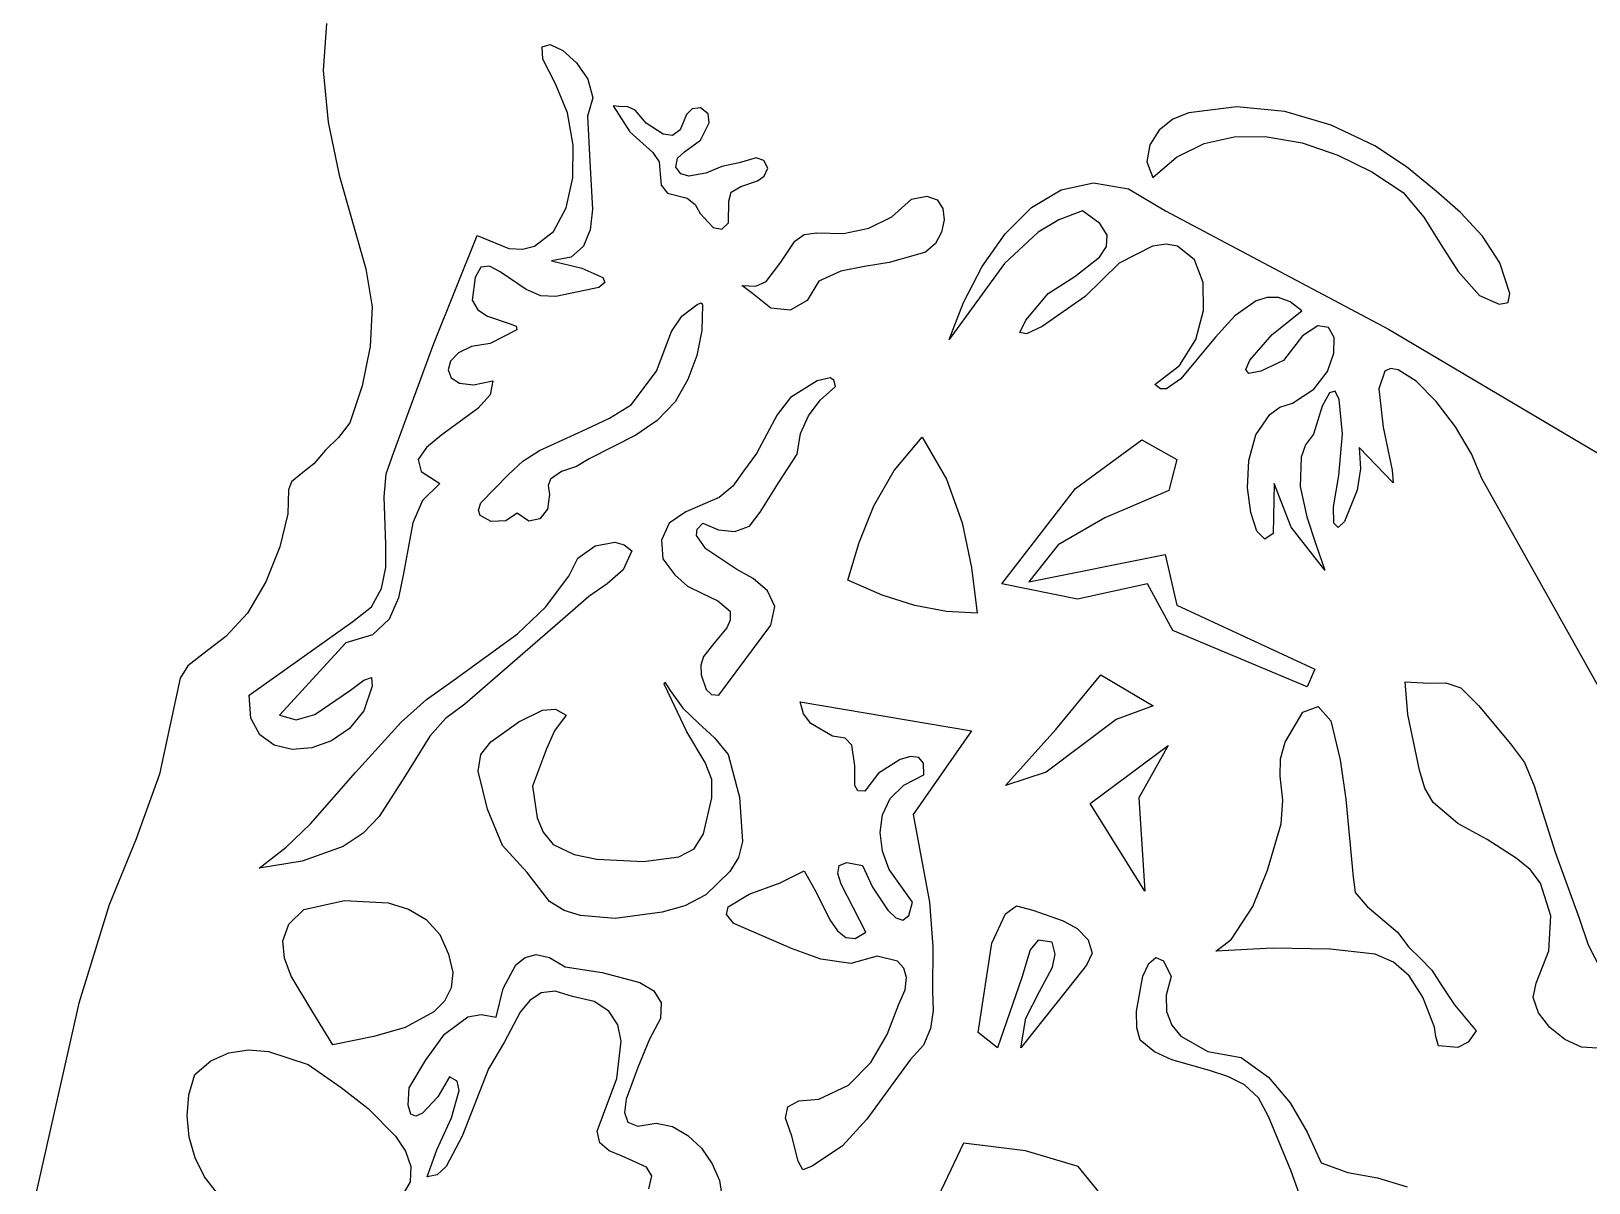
# Model space of a CAD drawing. Extents: x 28 to 219, y 0 to 246.
# Drawn here: x 50.6 to 114.2, y 78.7 to 125.8 of the extents above; entities that cross this region are included whole.
import ezdxf

# ---------------------------------------------------------------- set-up
doc = ezdxf.new("R2010")
doc.units = 0

msp = doc.modelspace()

# ---------------------------------------------------------------- linework, layer by layer
at = {"layer": 'Corps_Bas'}
for p, q in [((62.699289, 126.073514), (62.553491, 124.155803)), ((71.495701, 125.119895), (71.817291, 125.208239)), ((71.521332, 124.614583), (71.495701, 125.119895)), ((72.04511, 123.60983), (71.521332, 124.614583)), ((71.817291, 125.208239), (72.335179, 124.962087)), ((72.335179, 124.962087), (72.898439, 124.463912)), ((62.553491, 124.155803), (62.763674, 122.039315)), ((72.898439, 124.463912), (73.356147, 123.796186)), ((72.527336, 122.422356), (72.04511, 123.60983)), ((73.356147, 123.796186), (73.557379, 123.041381)), ((73.557379, 123.041381), (73.35121, 122.28197)), ((74.400237, 122.70306), (74.4002, 122.703)), ((74.4002, 122.703), (75.068373, 121.641216)), ((74.629889, 122.68706), (74.400237, 122.70306)), ((72.761367, 121.097708), (72.527336, 122.422356)), ((73.3512, 122.282), (73.436018, 120.431074)), ((73.35121, 122.28197), (73.3512, 122.282)), ((74.990321, 122.672897), (74.629889, 122.68706)), ((75.290587, 122.527669), (74.990321, 122.672897)), ((75.736989, 121.9987), (75.290587, 122.527669)), ((77.388778, 122.359515), (77.134079, 121.72531)), ((77.61572, 122.580392), (77.388778, 122.359515)), ((77.960314, 122.62586), (77.61572, 122.580392)), ((78.26665, 122.383998), (77.960314, 122.62586)), ((78.312387, 122.016595), (78.26665, 122.383998)), ((97.231716, 122.168717), (96.672544, 121.719317)), ((97.89142, 122.42077), (97.231716, 122.168717)), ((99.845732, 122.671629), (97.89142, 122.42077)), ((101.80006, 122.475554), (99.845732, 122.671629)), ((103.696307, 121.914775), (101.80006, 122.475554)), ((62.763674, 122.039315), (63.206414, 119.880053)), ((75.068373, 121.641216), (76.00657, 120.80798)), ((76.436816, 121.552986), (75.736989, 121.9987)), ((76.812865, 121.50031), (76.436816, 121.552986)), ((77.134079, 121.72531), (76.812865, 121.50031)), ((77.955414, 121.30215), (78.312387, 122.016595)), ((96.672544, 121.719317), (96.292687, 121.122517)), ((98.50894, 121.165923), (99.738996, 121.446217)), ((99.738996, 121.446217), (101.00028, 121.45679)), ((101.00028, 121.45679), (102.516552, 121.192123)), ((105.47638, 121.07152), (103.696307, 121.914775)), ((72.745276, 119.763604), (72.761367, 121.097708)), ((76.00657, 120.80798), (76.269563, 120.417554)), ((77.022532, 120.57899), (77.310403, 120.825261)), ((77.310403, 120.825261), (77.955414, 121.30215)), ((96.292687, 121.122517), (96.17093, 120.42826)), ((97.380809, 120.614365), (98.50894, 121.165923)), ((102.516552, 121.192123), (103.975912, 120.701068)), ((106.777474, 120.215106), (105.47638, 121.07152)), ((73.436018, 120.431074), (73.544628, 118.493233)), ((76.269563, 120.417554), (76.308903, 119.936043)), ((76.954104, 120.20057), (77.022532, 120.57899)), ((77.155878, 119.928869), (76.954104, 120.20057)), ((78.833619, 120.230103), (78.177704, 119.96248)), ((79.529794, 120.37996), (78.833619, 120.230103)), ((80.226545, 120.586583), (79.529794, 120.37996)), ((80.5455, 120.477481), (80.226545, 120.586583)), ((80.700744, 120.15785), (80.5455, 120.477481)), ((80.561105, 119.838027), (80.700744, 120.15785)), ((96.17093, 120.42826), (96.4253, 119.78994)), ((96.4253, 119.79), (97.380809, 120.614365)), ((103.975912, 120.701068), (105.357487, 120.015015)), ((107.9849, 119.22586), (106.777474, 120.215106)), ((63.206414, 119.880053), (64.29587, 116.0572)), ((72.477135, 118.547764), (72.745276, 119.763604)), ((76.308903, 119.936043), (76.348976, 119.47285)), ((77.479011, 119.843471), (77.155878, 119.928869)), ((78.177704, 119.96248), (77.479011, 119.843471)), ((79.604924, 119.40964), (80.281449, 119.642126)), ((80.281449, 119.642126), (80.561105, 119.838027)), ((92.671644, 119.283461), (93.997278, 119.570401)), ((93.997278, 119.570401), (95.423655, 119.314728)), ((96.4253, 119.78994), (96.4253, 119.79)), ((105.357487, 120.015015), (106.6404, 119.16536)), ((76.348976, 119.47285), (76.61417, 119.13738)), ((76.61417, 119.13738), (77.42004, 118.936269)), ((77.42004, 118.936269), (77.73498, 118.6851)), ((79.11706, 118.811352), (79.214248, 119.189641)), ((79.214248, 119.189641), (79.604924, 119.40964)), ((85.765107, 118.177166), (86.57342, 118.89197)), ((86.57342, 118.89197), (87.192379, 119.01525)), ((87.192379, 119.01525), (87.612897, 118.866141)), ((91.462686, 118.552697), (92.671644, 119.283461)), ((95.423655, 119.314728), (96.93484, 118.41765)), ((106.6404, 119.16536), (107.478662, 118.163182)), ((108.971956, 118.360918), (107.9849, 119.22586)), ((71.955018, 117.577906), (72.477135, 118.547764)), ((73.544628, 118.493233), (73.454799, 117.65018)), ((77.73498, 118.6851), (77.94377, 118.30732)), ((77.94377, 118.30732), (78.481148, 117.737521)), ((79.09842, 117.93717), (79.11706, 118.811352)), ((87.612897, 118.866141), (87.846587, 118.521933)), ((87.846587, 118.521933), (87.905062, 118.059914)), ((90.386341, 117.476904), (91.462686, 118.552697)), ((93.5465, 118.424), (92.578858, 118.051765)), ((93.5465, 118.42395), (93.5465, 118.424)), ((94.255852, 117.90844), (93.5465, 118.42395)), ((96.93484, 118.41765), (106.040975, 113.596601)), ((109.876021, 117.393714), (108.971956, 118.360918)), ((73.454799, 117.65018), (73.187251, 116.975552)), ((78.481148, 117.737521), (78.829621, 117.678753)), ((78.829621, 117.678753), (79.09842, 117.93717)), ((83.799839, 117.48993), (84.832763, 117.708367)), ((84.832763, 117.708367), (85.765107, 118.177166)), ((87.905062, 118.059914), (87.799938, 117.557371)), ((92.578858, 118.051765), (91.743511, 117.553046)), ((94.557155, 117.422891), (94.255852, 117.90844)), ((107.478662, 118.163182), (108.175411, 117.050325)), ((67.078275, 113.01122), (68.84554, 117.42142)), ((68.84554, 117.42142), (70.141148, 116.887015)), ((70.691422, 116.863723), (71.176998, 116.98175)), ((71.176998, 116.98175), (71.955018, 117.577906)), ((73.187251, 116.975552), (72.680762, 116.532734)), ((81.243435, 116.332977), (81.813892, 117.189872)), ((81.813892, 117.189872), (82.192252, 117.459399)), ((82.192252, 117.459399), (82.68979, 117.52621)), ((82.68979, 117.52621), (83.799839, 117.48993)), ((87.542827, 117.091595), (87.145343, 116.739871)), ((87.799938, 117.557371), (87.542827, 117.091595)), ((89.458541, 116.15487), (90.386341, 117.476904)), ((91.743511, 117.553046), (90.369892, 116.266348)), ((94.528164, 116.965605), (94.557155, 117.422891)), ((96.406046, 116.984792), (95.04833, 116.29113)), ((96.960071, 117.056912), (96.406046, 116.984792)), ((97.430623, 116.973373), (96.960071, 117.056912)), ((108.175411, 117.050325), (108.8815, 115.94586)), ((110.584594, 116.297883), (109.876021, 117.393714)), ((70.141148, 116.887015), (70.691422, 116.863723)), ((72.680762, 116.532734), (71.87411, 116.38511)), ((71.87411, 116.38511), (73.121572, 116.085342)), ((86.6191, 116.57949), (85.652933, 116.30586)), ((87.145343, 116.739871), (86.6191, 116.57949)), ((93.237, 115.746347), (94.246636, 116.534884)), ((94.246636, 116.534884), (94.528164, 116.965605)), ((98.120565, 116.421771), (97.430623, 116.973373)), ((98.474374, 115.494884), (98.120565, 116.421771)), ((64.29587, 116.0572), (64.559352, 114.49871)), ((68.998858, 116.11743), (68.760207, 115.696494)), ((69.343892, 116.156217), (68.998858, 116.11743)), ((69.77784, 115.935856), (69.343892, 116.156217)), ((70.842602, 115.209687), (69.77784, 115.935856)), ((73.121572, 116.085342), (73.967495, 115.699949)), ((80.635883, 115.536147), (81.243435, 116.332977)), ((83.680142, 115.960561), (82.78611, 115.55385)), ((84.654515, 116.155391), (83.680142, 115.960561)), ((85.652933, 116.30586), (84.654515, 116.155391)), ((90.369892, 116.266348), (88.11232, 113.16725)), ((88.695223, 114.685388), (89.458541, 116.15487)), ((92.1503, 115.0437), (93.237, 115.746347)), ((95.04833, 116.29113), (93.656181, 114.924948)), ((108.8815, 115.94586), (109.74778, 114.96886)), ((110.98517, 115.04706), (110.584594, 116.297883)), ((68.760207, 115.696494), (68.64541, 114.77041)), ((71.438478, 114.949879), (70.842602, 115.209687)), ((73.811546, 115.291589), (72.05339, 114.92292)), ((74.052275, 115.494724), (73.811546, 115.291589)), ((73.967495, 115.699949), (74.052275, 115.494724)), ((79.6487, 115.38), (80.211154, 115.341699)), ((80.08405, 115.04468), (79.6487, 115.38)), ((79.6487, 115.38), (79.6487, 115.38)), ((80.211154, 115.341699), (80.635883, 115.536147)), ((82.78611, 115.55385), (82.318338, 114.756676)), ((98.490553, 114.35761), (98.474374, 115.494884)), ((64.559352, 114.49871), (64.481133, 112.88285)), ((68.64541, 114.77041), (68.869462, 114.376242)), ((72.05339, 114.92292), (71.438478, 114.949879)), ((77.202021, 114.12426), (77.81809, 114.59276)), ((77.81809, 114.59276), (77.981713, 114.669545)), ((77.981713, 114.669545), (78.039709, 114.58376)), ((78.0397, 114.584), (78.016813, 113.538071)), ((78.039709, 114.58376), (78.0397, 114.584)), ((80.825094, 114.446792), (80.08405, 115.04468)), ((81.617261, 114.369224), (80.825094, 114.446792)), ((82.318338, 114.756676), (81.617261, 114.369224)), ((88.11232, 113.16725), (88.695223, 114.685388)), ((91.240885, 113.963953), (92.1503, 115.0437)), ((93.656181, 114.924948), (91.902534, 113.694195)), ((100.636167, 114.746345), (99.771429, 114.13286)), ((101.087331, 114.888483), (100.636167, 114.746345)), ((101.549493, 114.885751), (101.087331, 114.888483)), ((102.021502, 114.711797), (101.549493, 114.885751)), ((102.50221, 114.34027), (102.021502, 114.711797)), ((109.74778, 114.96886), (110.554466, 114.617878)), ((110.554466, 114.617878), (110.918563, 114.685768)), ((110.918563, 114.685768), (110.98517, 115.04706)), ((68.869462, 114.376242), (69.265108, 114.114635)), ((69.265108, 114.114635), (70.15187, 113.823287)), ((70.15187, 113.823287), (70.43333, 113.710638)), ((76.77263, 113.49643), (77.202021, 114.12426)), ((90.997277, 113.450052), (91.240885, 113.963953)), ((98.167605, 113.174848), (98.490553, 114.35761)), ((99.771429, 114.13286), (98.964471, 113.256101)), ((101.290951, 113.366758), (102.50221, 114.34027)), ((70.467072, 113.564733), (69.37209, 113.00734)), ((70.43333, 113.710638), (70.467072, 113.564733)), ((76.165583, 111.876861), (76.77263, 113.49643)), ((78.016813, 113.538071), (77.808899, 112.512031)), ((91.268238, 113.395599), (90.997277, 113.450052)), ((91.902534, 113.694195), (91.268238, 113.395599)), ((97.504033, 112.111495), (98.167605, 113.174848)), ((98.964471, 113.256101), (97.560677, 111.555986)), ((100.375456, 112.320595), (101.290951, 113.366758)), ((102.528553, 113.321), (101.74968, 112.31299)), ((103.150173, 113.730193), (102.528553, 113.321)), ((103.588397, 113.664884), (103.150173, 113.730193)), ((103.817084, 113.249388), (103.588397, 113.664884)), ((103.810092, 112.608018), (103.817084, 113.249388)), ((106.040975, 113.596601), (114.90264, 108.33735)), ((64.481133, 112.88285), (64.14818, 111.281668)), ((65.4407, 108.56379), (67.078275, 113.01122)), ((68.076949, 112.625458), (67.758308, 112.284864)), ((68.615146, 112.886262), (68.076949, 112.625458)), ((69.37209, 113.00734), (68.615146, 112.886262)), ((103.54128, 111.865091), (103.810092, 112.608018)), ((67.758308, 112.284864), (67.660035, 111.924415)), ((67.660035, 111.924415), (67.782938, 111.604046)), ((77.808899, 112.512031), (77.439241, 111.530408)), ((96.49834, 111.33245), (97.504033, 112.111495)), ((100.209708, 111.950166), (100.375456, 112.320595)), ((100.335205, 111.77745), (100.209708, 111.950166)), ((101.74968, 112.31299), (100.824385, 111.874405)), ((106.125049, 111.979964), (105.885567, 111.878256)), ((106.426621, 111.932549), (106.125049, 111.979964)), ((107.161187, 111.467453), (106.426621, 111.932549)), ((64.14818, 111.281668), (63.647459, 109.76721)), ((67.782938, 111.604046), (68.127829, 111.383692)), ((68.127829, 111.383692), (68.695516, 111.323288)), ((68.695516, 111.323288), (69.48681, 111.48277)), ((69.48681, 111.48277), (69.369766, 110.905587)), ((75.12846, 110.49661), (76.165583, 111.876861)), ((77.439241, 111.530408), (76.93112, 110.61773)), ((82.719426, 111.484922), (81.6328, 110.80423)), ((83.244161, 111.609654), (82.719426, 111.484922)), ((83.405343, 111.504158), (83.244161, 111.609654)), ((83.46229, 111.24334), (83.405343, 111.504158)), ((96.72789, 111.157677), (96.49834, 111.33245)), ((97.560677, 111.555986), (96.982229, 111.154243)), ((100.824385, 111.874405), (100.335205, 111.77745)), ((102.984507, 111.14492), (103.54128, 111.865091)), ((105.885567, 111.878256), (105.647717, 111.150366)), ((107.979577, 110.637177), (107.161187, 111.467453)), ((69.369766, 110.905587), (68.870669, 110.346852)), ((81.6328, 110.80423), (81.084563, 110.098797)), ((82.364736, 110.05438), (82.84413, 110.690804)), ((82.84413, 110.690804), (83.46229, 111.24334)), ((96.982229, 111.154243), (96.72789, 111.157677)), ((102.11363, 110.57182), (102.984507, 111.14492)), ((103.627588, 110.99592), (103.334339, 110.446162)), ((103.859281, 111.052772), (103.627588, 110.99592)), ((104.027069, 110.721546), (103.859281, 111.052772)), ((104.161542, 109.31418), (104.027069, 110.721546)), ((105.647717, 111.150366), (105.82276, 109.59467)), ((108.772099, 109.59593), (107.979577, 110.637177)), ((68.870669, 110.346852), (67.40247, 109.278224)), ((74.238042, 109.951477), (75.12846, 110.49661)), ((76.93112, 110.61773), (76.185134, 109.862853)), ((81.084563, 110.098797), (80.662579, 109.306816)), ((82.044574, 109.323831), (82.364736, 110.05438)), ((100.621459, 109.276595), (101.195869, 110.112377)), ((101.195869, 110.112377), (101.608424, 110.399065)), ((101.608424, 110.399065), (102.11363, 110.57182)), ((103.334339, 110.446162), (102.98188, 109.29867)), ((63.647459, 109.76721), (63.188005, 109.170575)), ((71.38869, 108.63539), (73.289205, 109.511753)), ((73.289205, 109.511753), (74.238042, 109.951477)), ((76.185134, 109.862853), (75.315475, 109.256811)), ((105.82276, 109.59467), (106.181151, 107.833669)), ((109.429064, 108.497921), (108.772099, 109.59593)), ((63.188005, 109.170575), (62.656693, 108.64789)), ((66.771443, 108.765076), (66.434513, 108.263871)), ((67.40247, 109.278224), (66.771443, 108.765076)), ((75.315475, 109.256811), (73.41576, 108.29445)), ((80.662579, 109.306816), (80.247107, 108.509265)), ((81.90411, 108.48892), (82.044574, 109.323831)), ((85.867008, 107.81662), (87.00323, 109.17717)), ((87.00323, 109.17717), (87.993822, 107.463679)), ((93.26865, 107.08437), (95.9674, 109.06875)), ((95.9674, 109.06875), (97.39614, 108.275)), ((100.335889, 108.223261), (100.621459, 109.276595)), ((102.654491, 108.871011), (102.469588, 108.357531)), ((102.98188, 109.29867), (102.654491, 108.871011)), ((104.01223, 107.61245), (104.161542, 109.31418)), ((106.230799, 107.319339), (104.84492, 108.76274)), ((104.84492, 108.76274), (104.89227, 107.885338)), ((62.176006, 108.094657), (61.664238, 107.68728)), ((62.656693, 108.64789), (62.176006, 108.094657)), ((65.136016, 107.689601), (65.4407, 108.56379)), ((66.434513, 108.263871), (66.56072, 107.772981)), ((70.121312, 107.655515), (70.709729, 108.199574)), ((70.709729, 108.199574), (71.38869, 108.63539)), ((73.41576, 108.29445), (72.901305, 107.985368)), ((80.247107, 108.509265), (79.71841, 107.78712)), ((81.146287, 107.313519), (81.90411, 108.48892)), ((97.39614, 108.275), (97.07864, 107.00499)), ((100.284645, 107.111164), (100.335889, 108.223261)), ((102.469588, 108.357531), (102.435991, 107.168438)), ((109.84078, 107.49736), (109.429064, 108.497921)), ((61.664238, 107.68728), (61.271328, 107.355316)), ((65.04241, 106.746774), (65.136016, 107.689601)), ((66.56072, 107.772981), (67.3191, 107.29078)), ((68.99375, 106.5056), (70.121312, 107.655515)), ((71.832602, 107.467612), (71.743736, 107.203998)), ((72.288283, 107.780655), (71.832602, 107.467612)), ((72.901305, 107.985368), (72.288283, 107.780655)), ((79.71841, 107.78712), (79.283201, 107.179808)), ((85.037017, 106.376185), (85.867008, 107.81662)), ((87.993822, 107.463679), (88.634816, 105.68296)), ((103.798596, 106.340131), (104.01223, 107.61245)), ((104.89227, 107.885338), (104.762308, 107.022544)), ((106.181151, 107.833669), (106.230799, 107.319339)), ((115.433156, 97.516105), (109.84078, 107.49736)), ((61.147213, 107.02832), (61.110627, 106.044815)), ((61.271328, 107.355316), (61.147213, 107.02832)), ((67.3191, 107.29078), (66.615049, 106.589855)), ((71.79017, 106.83354), (71.709589, 106.239171)), ((71.743736, 107.203998), (71.79017, 106.83354)), ((79.283201, 107.179808), (78.713951, 106.72035)), ((80.39491, 106.12059), (81.146287, 107.313519)), ((90.2524, 103.195), (93.26865, 107.08437)), ((97.07864, 107.00499), (94.45927, 105.89374)), ((100.413216, 106.099092), (100.284645, 107.111164)), ((101.376347, 107.284245), (101.33269, 105.25091)), ((102.06724, 105.5032), (101.376347, 107.284245)), ((102.435991, 107.168438), (102.698593, 105.922039)), ((104.762308, 107.022544), (104.238536, 105.730771)), ((65.121313, 104.798081), (65.04241, 106.746774)), ((66.615049, 106.589855), (66.213861, 105.68708)), ((68.900173, 106.206688), (68.99375, 106.5056)), ((68.96425, 105.978833), (68.900173, 106.206688)), ((71.709589, 106.239171), (71.399657, 105.844996)), ((78.713951, 106.72035), (77.3599, 106.12599)), ((84.432424, 104.87695), (85.037017, 106.376185)), ((103.809784, 105.667411), (103.798596, 106.340131)), ((61.110627, 106.044815), (60.785399, 104.705661)), ((66.213861, 105.68708), (65.843131, 103.614909)), ((69.409541, 105.73458), (68.96425, 105.978833)), ((70.017982, 105.769417), (69.409541, 105.73458)), ((70.47793, 106.07992), (70.017982, 105.769417)), ((70.956921, 105.756689), (70.47793, 106.07992)), ((71.399657, 105.844996), (70.956921, 105.756689)), ((76.684126, 105.672807), (76.362051, 104.975401)), ((77.3599, 106.12599), (76.684126, 105.672807)), ((77.818742, 105.428627), (78.0596, 105.66943)), ((78.0596, 105.66943), (78.690768, 105.394481)), ((79.359499, 105.33158), (79.962109, 105.550394)), ((79.962109, 105.550394), (80.39491, 106.12059)), ((88.634816, 105.68296), (89.021285, 103.853296)), ((94.45927, 105.89374), (92.55427, 104.7825)), ((100.667088, 105.345834), (100.413216, 106.099092)), ((102.698593, 105.922039), (103.074899, 104.808984)), ((103.978771, 105.49679), (103.809784, 105.667411)), ((104.238536, 105.730771), (103.978771, 105.49679)), ((76.362051, 104.975401), (76.4261, 104.21163)), ((77.789066, 105.16725), (77.818742, 105.428627)), ((78.177353, 104.626454), (77.789066, 105.16725)), ((78.690768, 105.394481), (79.359499, 105.33158)), ((100.99175, 105.010177), (100.667088, 105.345834)), ((101.33269, 105.25091), (100.99175, 105.010177)), ((103.438637, 103.745505), (102.06724, 105.5032)), ((60.785399, 104.705661), (60.222171, 103.269092)), ((65.110262, 103.863656), (65.121313, 104.798081)), ((72.948848, 104.233375), (73.653832, 104.74073)), ((73.653832, 104.74073), (74.466482, 104.889383)), ((74.466482, 104.889383), (74.839973, 104.784792)), ((75.15253, 104.53724), (74.802382, 103.770107)), ((74.839973, 104.784792), (75.15253, 104.53724)), ((79.44309, 103.77847), (78.177353, 104.626454)), ((83.9724, 103.34), (84.432424, 104.87695)), ((92.55427, 104.7825), (91.36365, 103.27438)), ((91.36365, 103.27438), (96.91989, 104.38562)), ((96.91989, 104.38562), (97.39614, 102.32188)), ((103.074899, 104.808984), (103.438637, 103.745505)), ((64.943172, 103.00347), (65.110262, 103.863656)), ((72.5858, 103.50941), (72.948848, 104.233375)), ((74.802382, 103.770107), (74.153049, 103.187376)), ((76.4261, 104.21163), (76.908697, 103.55935)), ((80.113207, 103.410875), (79.44309, 103.77847)), ((89.021285, 103.853296), (89.2483, 101.99297)), ((60.222171, 103.269092), (59.471583, 101.99334)), ((64.528261, 102.253245), (64.943172, 103.00347)), ((65.843131, 103.614909), (65.635122, 102.614978)), ((71.637992, 102.233762), (72.5858, 103.50941)), ((74.153049, 103.187376), (73.400701, 102.670107)), ((76.908697, 103.55935), (77.424297, 103.091798)), ((77.424297, 103.091798), (78.042163, 102.792386)), ((80.688583, 102.903946), (80.113207, 103.410875)), ((83.97241, 103.34), (83.9724, 103.34)), ((85.36684, 102.731579), (83.97241, 103.34)), ((93.34802, 102.56), (90.2524, 103.195)), ((96.20552, 103.195), (93.34802, 102.56)), ((97.23739, 101.29), (96.20552, 103.195)), ((65.635122, 102.614978), (65.253036, 101.752128)), ((73.400701, 102.670107), (72.74151, 102.09936)), ((78.042163, 102.792386), (78.659049, 102.504031)), ((78.659049, 102.504031), (79.171707, 102.06965)), ((80.987477, 102.265732), (80.688583, 102.903946)), ((86.709554, 102.309354), (85.36684, 102.731579)), ((59.471583, 101.99334), (58.579193, 101.040243)), ((63.77375, 101.6487), (64.528261, 102.253245)), ((65.253036, 101.752128), (64.57764, 101.111091)), ((72.74151, 102.09936), (68.33627, 98.27333)), ((70.48629, 101.146064), (71.637992, 102.233762)), ((79.171707, 102.06965), (79.171732, 101.708794)), ((80.82815, 101.50428), (80.987477, 102.265732)), ((88.002668, 102.065694), (86.709554, 102.309354)), ((89.2483, 101.99297), (88.002668, 102.065694)), ((97.39614, 102.32188), (103.03176, 99.70251)), ((59.53809, 98.64411), (63.77375, 101.6487)), ((64.57764, 101.111091), (63.4897, 100.7766)), ((67.90936, 99.27786), (70.48629, 101.146064)), ((79.038385, 101.39074), (78.553864, 100.818255)), ((78.7092, 98.6455), (80.82815, 101.50428)), ((79.171732, 101.708794), (79.038385, 101.39074)), ((102.71426, 98.98814), (97.23739, 101.29)), ((58.579193, 101.040243), (57.713112, 100.370665)), ((63.4897, 100.7766), (60.77936, 97.83195)), ((78.553864, 100.818255), (78.08273, 100.222625)), ((57.038159, 99.847982), (56.719153, 99.33557)), ((57.713112, 100.370665), (57.038159, 99.847982)), ((78.08273, 100.222625), (77.966116, 99.87564)), ((77.966116, 99.87564), (77.989567, 99.47428)), ((56.719153, 99.33557), (55.884492, 95.426404)), ((63.672199, 98.845296), (64.214258, 99.255632)), ((64.214258, 99.255632), (64.534971, 99.370954)), ((64.534971, 99.370954), (64.559896, 99.012356)), ((66.769711, 98.472146), (67.90936, 99.27786)), ((76.481761, 99.089695), (76.502389, 99.178137)), ((76.502389, 99.178137), (76.71417, 98.83775)), ((77.989567, 99.47428), (78.196103, 98.882207)), ((92.465247, 97.245127), (94.29087, 99.47758)), ((94.29087, 99.47758), (96.43399, 98.20757)), ((103.03176, 99.70251), (102.71426, 98.98814)), ((106.831197, 97.852666), (106.72099, 99.191)), ((106.72099, 99.191), (106.721, 99.191)), ((106.721, 99.191), (107.692272, 99.129518)), ((59.604185, 97.703187), (59.53809, 98.64411)), ((62.221814, 97.85521), (63.672199, 98.845296)), ((64.559896, 99.012356), (64.21459, 98.00093)), ((76.76917, 98.47083), (76.481761, 99.089695)), ((76.71417, 98.83775), (77.237594, 98.118419)), ((78.196103, 98.882207), (78.411614, 98.673114)), ((78.411614, 98.673114), (78.709214, 98.6455)), ((78.709214, 98.6455), (78.7092, 98.6455)), ((107.692272, 99.129518), (108.383512, 99.152916)), ((108.383512, 99.152916), (108.991222, 98.952456)), ((108.991222, 98.952456), (109.7119, 98.2194)), ((64.21459, 98.00093), (63.633837, 97.287689)), ((65.741577, 97.546388), (66.769711, 98.472146)), ((68.33627, 98.27333), (67.55229, 97.694122)), ((70.54266, 97.55602), (71.51595, 98.027631)), ((71.51595, 98.027631), (72.036196, 98.077532)), ((72.036196, 98.077532), (72.47346, 97.8334)), ((77.395754, 97.152993), (76.76917, 98.47083)), ((77.237594, 98.118419), (77.878646, 97.505089)), ((82.161743, 97.878624), (82.030095, 98.3778)), ((82.030095, 98.3778), (82.0301, 98.3778)), ((82.0301, 98.3778), (89.01509, 97.18718)), ((96.43399, 98.20757), (94.92587, 97.65195)), ((101.817721, 96.72836), (102.54754, 97.94613)), ((102.54754, 97.94613), (103.165534, 98.179694)), ((103.165534, 98.179694), (103.68818, 97.59839)), ((109.7119, 98.2194), (111.022764, 96.65647)), ((59.967636, 97.02724), (59.604185, 97.703187)), ((60.77936, 97.83195), (61.462374, 97.633273)), ((61.462374, 97.633273), (62.221814, 97.85521)), ((63.633837, 97.287689), (62.902774, 96.782092)), ((63.879455, 95.485268), (65.741577, 97.546388)), ((67.55229, 97.694122), (66.918094, 96.97793)), ((69.406679, 96.743904), (70.54266, 97.55602)), ((72.4735, 97.8334), (71.993194, 97.189047)), ((72.47346, 97.8334), (72.4735, 97.8334)), ((77.878646, 97.505089), (78.531558, 96.905811)), ((82.465957, 97.490621), (82.161743, 97.878624)), ((83.343425, 96.97716), (82.465957, 97.490621)), ((94.92587, 97.65195), (92.06837, 95.50882)), ((103.68818, 97.59839), (104.05804, 96.011003)), ((107.30136, 95.58686), (106.831197, 97.852666)), ((60.553831, 96.606711), (59.967636, 97.02724)), ((62.902774, 96.782092), (62.096011, 96.493693)), ((66.918094, 96.97793), (65.892996, 95.32498)), ((68.987076, 96.228589), (69.406679, 96.743904)), ((71.993194, 97.189047), (71.669376, 96.449394)), ((78.1423, 95.89796), (77.395754, 97.152993)), ((78.531558, 96.905811), (79.09056, 96.22864)), ((83.856564, 96.886444), (83.343425, 96.97716)), ((84.1347, 96.609885), (83.856564, 96.886444)), ((89.01509, 97.18718), (86.63384, 93.77406)), ((90.4015, 94.9532), (92.465247, 97.245127)), ((101.627097, 96.045102), (101.817721, 96.72836)), ((111.022764, 96.65647), (111.59275, 95.903427)), ((61.28816, 96.432047), (60.553831, 96.606711)), ((62.096011, 96.493693), (61.28816, 96.432047)), ((68.88452, 95.54625), (68.987076, 96.228589)), ((71.669376, 96.449394), (71.09848, 94.932)), ((79.09056, 96.22864), (79.548091, 94.484018)), ((84.257289, 95.761671), (84.1347, 96.609885)), ((86.100584, 96.025219), (85.222693, 95.4636)), ((86.523624, 96.143865), (86.100584, 96.025219)), ((86.86314, 96.103933), (86.523624, 96.143865)), ((87.064441, 95.867569), (86.86314, 96.103933)), ((93.8655, 94.2161), (97.0405, 96.59734)), ((97.0405, 96.59734), (95.84988, 94.45422)), ((101.60979, 95.33986), (101.627097, 96.045102)), ((104.05804, 96.011003), (104.296399, 94.404795)), ((55.884492, 95.426404), (54.923402, 92.776033)), ((62.042195, 93.395553), (63.879455, 95.485268)), ((69.26043, 93.986914), (68.88452, 95.54625)), ((78.424614, 95.196674), (78.1423, 95.89796)), ((84.253838, 94.957387), (84.257289, 95.761671)), ((85.222693, 95.4636), (84.666995, 94.7219)), ((86.254564, 94.978093), (87.072835, 95.39692)), ((87.072835, 95.39692), (87.064441, 95.867569)), ((92.06837, 95.50882), (90.4015, 94.9532)), ((107.513603, 94.850211), (107.30136, 95.58686)), ((111.59275, 95.903427), (111.98274, 94.94003)), ((65.892996, 95.32498), (64.84885, 93.695258)), ((71.09848, 94.932), (71.286197, 93.643934)), ((78.415357, 94.45996), (78.424614, 95.196674)), ((84.374425, 94.73574), (84.253838, 94.957387)), ((84.666995, 94.7219), (84.374425, 94.73574)), ((85.701381, 94.421001), (86.254564, 94.978093)), ((101.725126, 94.362648), (101.60979, 95.33986)), ((107.864218, 94.265744), (107.513603, 94.850211)), ((111.98274, 94.94003), (112.836405, 92.23804)), ((78.0833, 92.98023), (78.415357, 94.45996)), ((79.548091, 94.484018), (79.67692, 92.67635)), ((85.389277, 93.761631), (85.701381, 94.421001)), ((96.088, 90.64422), (93.8655, 94.2161)), ((95.84988, 94.45422), (96.088, 90.64422)), ((101.660609, 93.386521), (101.725126, 94.362648)), ((104.296399, 94.404795), (104.58889, 91.2133)), ((108.864225, 93.41299), (107.864218, 94.265744)), ((64.84885, 93.695258), (64.190845, 93.0081)), ((69.87565, 92.50605), (69.26043, 93.986914)), ((71.286197, 93.643934), (71.540754, 93.047677)), ((85.294243, 93.03597), (85.389277, 93.761631)), ((86.63384, 93.77406), (87.305388, 90.196501)), ((61.045139, 92.434053), (62.042195, 93.395553)), ((64.190845, 93.0081), (63.37353, 92.46954)), ((71.540754, 93.047677), (71.95174, 92.555)), ((77.696747, 92.370225), (78.0833, 92.98023)), ((85.39227, 92.280005), (85.294243, 93.03597)), ((101.10557, 91.50432), (101.660609, 93.386521)), ((110.068697, 92.747863), (108.864225, 93.41299)), ((54.923402, 92.776033), (53.828158, 90.089755)), ((59.949, 91.5783), (61.045139, 92.434053)), ((63.37353, 92.46954), (61.699721, 91.863262)), ((70.887136, 91.405195), (69.87565, 92.50605)), ((71.95174, 92.555), (72.801432, 92.143999)), ((77.076236, 92.04294), (77.696747, 92.370225)), ((79.67692, 92.67635), (79.510731, 92.019965)), ((85.659347, 91.529724), (85.39227, 92.280005)), ((111.24495, 91.98963), (110.068697, 92.747863)), ((112.836405, 92.23804), (113.82102, 89.54145)), ((61.699721, 91.863262), (59.949, 91.5783)), ((59.949, 91.5783), (59.949, 91.5783)), ((72.801432, 92.143999), (73.724852, 91.95517)), ((73.724852, 91.95517), (75.62575, 91.85367)), ((75.62575, 91.85367), (77.076236, 92.04294)), ((79.510731, 92.019965), (79.159154, 91.44048)), ((83.562165, 91.370986), (83.615643, 91.68456)), ((83.615643, 91.68456), (83.928063, 91.808633)), ((83.928063, 91.808633), (84.569896, 91.68588)), ((84.569896, 91.68588), (84.976293, 90.812502)), ((111.814857, 91.529229), (111.24495, 91.98963)), ((71.80056, 90.21554), (70.887136, 91.405195)), ((79.159154, 91.44048), (78.17068, 90.49606)), ((79.94192, 90.5177), (81.204256, 90.97798)), ((81.204256, 90.97798), (82.188841, 91.47215)), ((82.188841, 91.47215), (82.695097, 90.572535)), ((83.697156, 90.925236), (83.562165, 91.370986)), ((84.712381, 88.967), (83.697156, 90.925236)), ((86.604616, 90.19016), (85.659347, 91.529724)), ((100.49687, 90.01092), (101.10557, 91.50432)), ((104.58889, 91.2133), (104.67385, 90.585393)), ((112.236327, 90.966667), (111.814857, 91.529229)), ((112.66327, 89.638334), (112.236327, 90.966667)), ((78.17068, 90.49606), (77.315503, 90.045209)), ((79.084236, 89.997503), (79.94192, 90.5177)), ((82.695097, 90.572535), (83.238597, 89.474255)), ((84.976293, 90.812502), (85.602258, 89.86798)), ((104.67385, 90.585393), (105.171854, 90.01452)), ((53.828158, 90.089755), (52.591033, 86.07287)), ((61.155483, 89.291649), (61.76711, 89.9)), ((61.76711, 89.9), (63.422658, 90.263951)), ((63.422658, 90.263951), (65.210853, 90.169342)), ((65.210853, 90.169342), (66.037084, 89.908233)), ((66.037084, 89.908233), (66.755346, 89.482268)), ((72.397464, 89.860417), (71.80056, 90.21554)), ((73.066184, 89.650505), (72.397464, 89.860417)), ((74.46944, 89.5319), (73.066184, 89.650505)), ((76.389986, 89.78109), (74.46944, 89.5319)), ((77.315503, 90.045209), (76.389986, 89.78109)), ((79.020391, 89.68562), (79.084236, 89.997503)), ((79.313611, 89.32358), (79.020391, 89.68562)), ((85.602258, 89.86798), (85.926619, 89.558467)), ((86.220722, 89.458478), (86.456182, 89.643786)), ((86.456182, 89.643786), (86.604616, 90.19016)), ((87.305388, 90.196501), (87.441814, 88.38494)), ((89.842824, 88.52644), (90.400241, 89.723745)), ((90.400241, 89.723745), (90.854356, 90.045688)), ((90.854356, 90.045688), (91.524944, 89.86718)), ((91.524944, 89.86718), (92.764296, 89.42815)), ((99.632, 88.6809), (100.49687, 90.01092)), ((105.171854, 90.01452), (106.40677, 88.9754)), ((60.917418, 88.621326), (61.155483, 89.291649)), ((66.755346, 89.482268), (67.318596, 88.87471)), ((81.668575, 88.296064), (79.313611, 89.32358)), ((83.238597, 89.474255), (83.545802, 89.029154)), ((83.545802, 89.029154), (83.888104, 88.748635)), ((85.926619, 89.558467), (86.220722, 89.458478)), ((92.764296, 89.42815), (93.332881, 89.116684)), ((93.332881, 89.116684), (93.782094, 88.64958)), ((112.584406, 88.211178), (112.66327, 89.638334)), ((113.82102, 89.54145), (114.184791, 88.455501)), ((60.974713, 87.908253), (60.917418, 88.621326)), ((67.318596, 88.87471), (67.67979, 88.06882)), ((83.888104, 88.748635), (84.274099, 88.704111)), ((84.274099, 88.704111), (84.712381, 88.967)), ((87.441814, 88.38494), (87.427588, 86.56303)), ((89.2872, 84.8752), (89.842824, 88.52644)), ((91.744786, 88.63826), (91.417819, 88.25176)), ((92.304266, 88.5606), (91.744786, 88.63826)), ((92.434625, 88.066611), (92.304266, 88.5606)), ((93.782094, 88.64958), (93.937629, 88.11207)), ((98.9942, 88.19243), (99.3131, 88.436692)), ((99.3131, 88.436692), (99.632, 88.68097)), ((99.632, 88.68097), (99.632, 88.6809)), ((106.40677, 88.9754), (106.868289, 88.358273)), ((114.184791, 88.455501), (114.732706, 87.394883)), ((61.249164, 87.171656), (60.974713, 87.908253)), ((67.67979, 88.06882), (67.851141, 87.32579)), ((70.427524, 87.638582), (70.799839, 87.935977)), ((70.799839, 87.935977), (71.253694, 88.050546)), ((71.253694, 88.050546), (71.795752, 87.938552)), ((71.795752, 87.938552), (72.43268, 87.55626)), ((82.86587, 87.869069), (81.668575, 88.296064)), ((84.097931, 87.68542), (82.86587, 87.869069)), ((85.163036, 87.985542), (84.097931, 87.68542)), ((85.995528, 87.780766), (85.163036, 87.985542)), ((86.253631, 87.502071), (85.995528, 87.780766)), ((91.417819, 88.25176), (91.067736, 87.11366)), ((92.317973, 87.538215), (92.434625, 88.066611)), ((93.937629, 88.11207), (93.716558, 87.622763)), ((96.252265, 87.692915), (96.53733, 87.941614)), ((96.53733, 87.941614), (96.85055, 87.800655)), ((96.85055, 87.800655), (97.17344, 87.15697)), ((101.30548, 88.31131), (98.9942, 88.19243)), ((103.657469, 88.280609), (101.30548, 88.31131)), ((105.492684, 88.073341), (103.657469, 88.280609)), ((106.239852, 87.744402), (105.492684, 88.073341)), ((106.885847, 87.180411), (106.239852, 87.744402)), ((106.868289, 88.358273), (107.347446, 87.889894)), ((107.347446, 87.889894), (107.807908, 87.416323)), ((112.05836, 86.89175), (112.584406, 88.211178)), ((62.136731, 85.704784), (61.249164, 87.171656)), ((67.851141, 87.32579), (67.779477, 86.690404)), ((69.900849, 86.670258), (70.427524, 87.638582)), ((72.43268, 87.55626), (73.95109, 87.327115)), ((73.95109, 87.327115), (75.48861, 86.91861)), ((86.368487, 87.112785), (86.253631, 87.502071)), ((86.311728, 86.618121), (86.368487, 87.112785)), ((91.067736, 87.11366), (90.080945, 84.24014)), ((91.795707, 86.54736), (92.317973, 87.538215)), ((93.716558, 87.622763), (92.992769, 86.71329)), ((95.750876, 85.739546), (96.013844, 87.167625)), ((96.013844, 87.167625), (96.252265, 87.692915)), ((97.17344, 87.15697), (96.962228, 86.390757)), ((107.44001, 86.317729), (106.885847, 87.180411)), ((107.807908, 87.416323), (108.21334, 86.78362)), ((67.779477, 86.690404), (67.507234, 86.155033)), ((69.62035, 85.49546), (69.900849, 86.670258)), ((71.454924, 86.487392), (70.987414, 86.177771)), ((72.028507, 86.562082), (71.454924, 86.487392)), ((72.734734, 86.33644), (72.028507, 86.562082)), ((75.48861, 86.91861), (76.05017, 86.571717)), ((76.05017, 86.571717), (76.359268, 86.089527)), ((86.054991, 86.02329), (86.311728, 86.618121)), ((87.427588, 86.56303), (87.454906, 85.774128)), ((92.992769, 86.71329), (91.033439, 84.2402)), ((91.232413, 85.456787), (91.795707, 86.54736)), ((108.21334, 86.78362), (108.725119, 86.006584)), ((111.94081, 86.306516), (112.05836, 86.89175)), ((52.591033, 86.07287), (50.640453, 77.443558)), ((67.507234, 86.155033), (67.076853, 85.712051)), ((70.987414, 86.177771), (70.599408, 85.698617)), ((73.621796, 86.141828), (72.734734, 86.33644)), ((74.223462, 85.743777), (73.621796, 86.141828)), ((76.359268, 86.089527), (76.330156, 85.441889)), ((85.571974, 84.786749), (86.054991, 86.02329)), ((96.962228, 86.390757), (96.978293, 85.730557)), ((107.91168, 85.09272), (107.44001, 86.317729)), ((108.725119, 86.006584), (109.62023, 84.9416)), ((112.159117, 85.676559), (111.94081, 86.306516)), ((62.9545, 84.3745), (62.136731, 85.704784)), ((67.076853, 85.712051), (65.911422, 85.072738)), ((67.510572, 84.805312), (68.457305, 85.50587)), ((68.457305, 85.50587), (69.008594, 85.610546)), ((69.008594, 85.610546), (69.62035, 85.49546)), ((70.599408, 85.698617), (69.955623, 84.493319)), ((74.578342, 85.186211), (74.223462, 85.743777)), ((76.330156, 85.441889), (75.87709, 84.59865)), ((87.454906, 85.774128), (87.350236, 85.03087)), ((91.033439, 84.2402), (91.232413, 85.456787)), ((95.763303, 85.062892), (95.750876, 85.739546)), ((96.978293, 85.730557), (97.188985, 85.173817)), ((112.621838, 85.078079), (112.159117, 85.676559)), ((64.62269, 84.71144), (62.95449, 84.3745)), ((65.911422, 85.072738), (64.62269, 84.71144)), ((66.72904, 83.729938), (67.510572, 84.805312)), ((74.72505, 84.513053), (74.578342, 85.186211)), ((75.87709, 84.59865), (75.405681, 83.448131)), ((84.907792, 83.643571), (85.571974, 84.786749)), ((87.350236, 85.03087), (87.055496, 84.350934)), ((90.080945, 84.24014), (89.287186, 84.8752)), ((89.287186, 84.8752), (89.2872, 84.8752)), ((95.89632, 84.56192), (95.763303, 85.062892)), ((96.490848, 84.082055), (95.89632, 84.56192)), ((97.188985, 85.173817), (97.561654, 84.717979)), ((97.561654, 84.717979), (98.662325, 84.098788)), ((107.970434, 84.707647), (107.91168, 85.09272)), ((108.08228, 84.32229), (107.970434, 84.707647)), ((109.62023, 84.9416), (109.29173, 84.477197)), ((113.237527, 84.587275), (112.621838, 85.078079)), ((113.914743, 84.280346), (113.237527, 84.587275)), ((57.977158, 83.711255), (58.714893, 84.036619)), ((58.714893, 84.036619), (59.510439, 84.158286)), ((59.510439, 84.158286), (60.33357, 84.10233)), ((60.33357, 84.10233), (61.941687, 83.561846)), ((62.95449, 84.3745), (62.9545, 84.3745)), ((69.955623, 84.493319), (69.311004, 83.3947)), ((74.548396, 82.995651), (74.72505, 84.513053)), ((87.055496, 84.350934), (86.512601, 83.752)), ((97.191116, 83.760016), (96.490848, 84.082055)), ((98.662325, 84.098788), (100.01911, 83.85254)), ((108.865231, 84.263537), (108.08228, 84.32229)), ((109.29173, 84.477197), (108.865231, 84.263537)), ((114.562039, 84.233493), (113.914743, 84.280346)), ((57.32746, 83.15612), (57.977158, 83.711255)), ((61.941687, 83.561846), (63.29744, 82.62376)), ((66.0616, 82.6159), (66.72904, 83.729938)), ((69.311004, 83.3947), (68.232729, 80.636114)), ((75.405681, 83.448131), (74.925041, 82.144551)), ((84.000312, 82.721945), (84.907792, 83.643571)), ((86.512601, 83.752), (84.750951, 81.335436)), ((98.731784, 83.325275), (97.191116, 83.760016)), ((99.48364, 83.080504), (98.731784, 83.325275)), ((100.01911, 83.85254), (101.145668, 83.04356)), ((57.079888, 82.32749), (57.32746, 83.15612)), ((67.707834, 83.0607), (67.23667, 82.243934)), ((68.030424, 82.881175), (67.707834, 83.0607)), ((68.113486, 82.510682), (68.030424, 82.881175)), ((74.002394, 81.54296), (74.548396, 82.995651)), ((82.787401, 82.15006), (84.000312, 82.721945)), ((100.16415, 82.729419), (99.48364, 83.080504)), ((100.72904, 82.205986), (100.16415, 82.729419)), ((101.145668, 83.04356), (102.023729, 81.999039)), ((57.003595, 81.46401), (57.079888, 82.32749)), ((63.29744, 82.62376), (64.397334, 81.762845)), ((66.027345, 81.910774), (66.061594, 82.6159)), ((66.061594, 82.6159), (66.0616, 82.6159)), ((67.23667, 82.243934), (66.617576, 81.578326)), ((67.791027, 81.390057), (68.113486, 82.510682)), ((74.925041, 82.144551), (74.853964, 81.599258)), ((81.518428, 81.84212), (81.966099, 82.088876)), ((81.966099, 82.088876), (82.787401, 82.15006)), ((101.13404, 81.44417), (100.72904, 82.205986)), ((57.090251, 80.597686), (57.003595, 81.46401)), ((64.397334, 81.762845), (65.516179, 80.637003)), ((66.132051, 81.542705), (66.027345, 81.910774)), ((66.340523, 81.451841), (66.132051, 81.542705)), ((66.617576, 81.578326), (66.340523, 81.451841)), ((67.200454, 80.085365), (67.791027, 81.390057)), ((73.736537, 80.839757), (74.002394, 81.54296)), ((74.853964, 81.599258), (74.987826, 81.212373)), ((81.430932, 81.370986), (81.518428, 81.84212)), ((102.071359, 79.211489), (101.13404, 81.44417)), ((102.023729, 81.999039), (102.715503, 80.806309)), ((73.854989, 80.363298), (73.736537, 80.839757)), ((74.987826, 81.212373), (75.395709, 81.049455)), ((75.395709, 81.049455), (76.146694, 81.17606)), ((76.146694, 81.17606), (76.817394, 81.032021)), ((76.817394, 81.032021), (77.446131, 80.672495)), ((81.690151, 80.63667), (81.430932, 81.370986)), ((84.750951, 81.335436), (83.750183, 80.246026)), ((102.715503, 80.806309), (103.2832, 79.5527)), ((57.331526, 79.760527), (57.090251, 80.597686)), ((65.516179, 80.637003), (65.922859, 80.021152)), ((68.232729, 80.636114), (67.579364, 79.406886)), ((74.236544, 80.04615), (73.854989, 80.363298)), ((77.446131, 80.672495), (77.997676, 80.149897)), ((77.997676, 80.149897), (78.436802, 79.51664)), ((81.946665, 79.623957), (81.690151, 80.63667)), ((83.750183, 80.246026), (82.518841, 79.41826)), ((88.68907, 80.35658), (87.10157, 77.02284)), ((91.22907, 80.03908), (88.68907, 80.35658)), ((57.719089, 78.984542), (57.331526, 79.760527)), ((65.922859, 80.021152), (66.14246, 79.394771)), ((66.801764, 78.98314), (67.200454, 80.085365)), ((74.759997, 79.820882), (74.236544, 80.04615)), ((75.747776, 79.376263), (74.759997, 79.820882)), ((78.436802, 79.51664), (78.728279, 78.825138)), ((82.134879, 79.270889), (81.946665, 79.623957)), ((93.37219, 79.40408), (91.22907, 80.03908)), ((103.2832, 79.5527), (104.371695, 79.149912)), ((58.244609, 78.301737), (57.719089, 78.984542)), ((66.14246, 79.394771), (66.11104, 78.776428)), ((67.208347, 79.06126), (66.801764, 78.98314)), ((67.579364, 79.406886), (67.208347, 79.06126)), ((75.969691, 79.022049), (75.747776, 79.376263)), ((75.848684, 78.48999), (75.969691, 79.022049)), ((82.518841, 79.41826), (82.134879, 79.270889)), ((95.43593, 76.86409), (93.37219, 79.40408)), ((102.890327, 76.925717), (102.071359, 79.211489)), ((104.371695, 79.149912), (105.593784, 78.940258)), ((105.593784, 78.940258), (106.795373, 78.57442)), ((66.11104, 78.776428), (65.76466, 78.18469)), ((78.728279, 78.825138), (78.836881, 78.127805))]:
    msp.add_line(p, q, dxfattribs=at)

doc.saveas('drawing.dxf')
